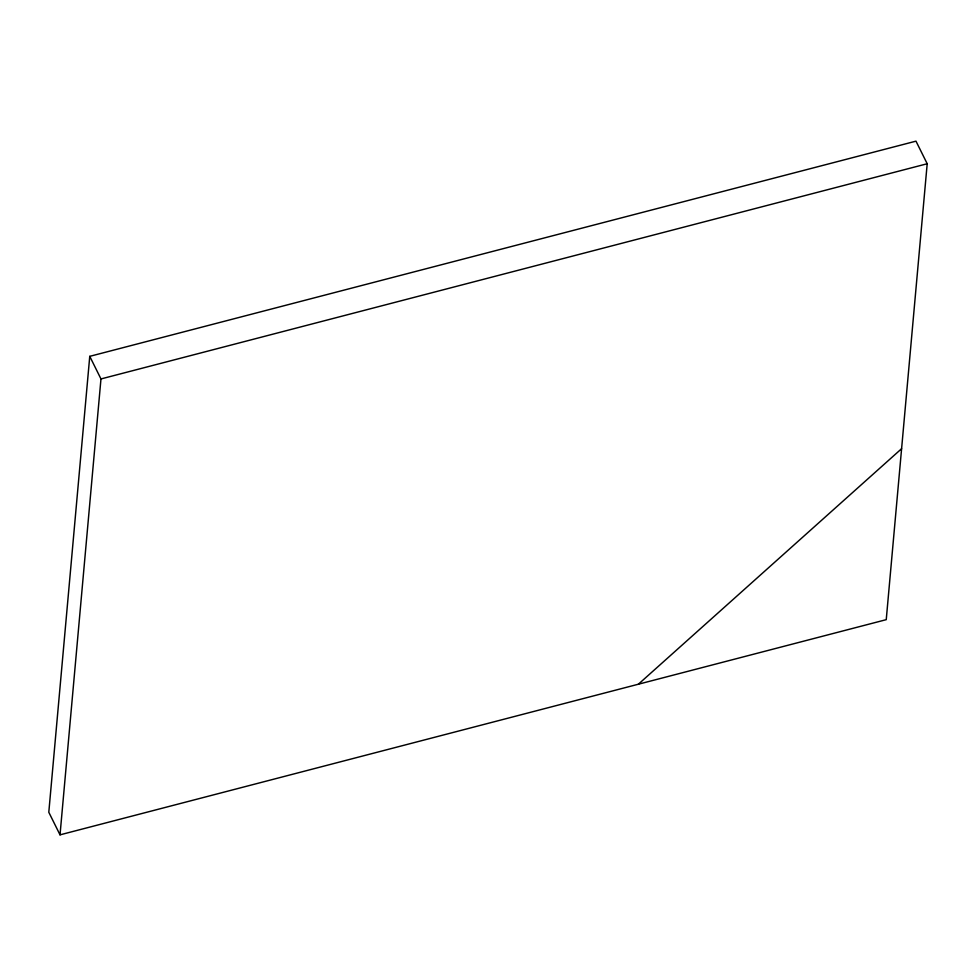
<?xml version="1.0" encoding="UTF-8"?>
<svg xmlns="http://www.w3.org/2000/svg" width="976" height="976" viewBox="0 0 976 976"><rect width="100%" height="100%" fill="white"/><g stroke="black" fill="none" stroke-linecap="round" stroke-linejoin="round"><path stroke-width="1.46" d="M89.755 356.338L48.8 812.252L60.024 834.846L886.245 619.662L927.2 163.748L915.976 141.154L89.755 356.338L100.967 378.944L60.024 834.846M638.377 684.213L901.604 448.692M100.967 378.944L927.2 163.748"/></g></svg>
